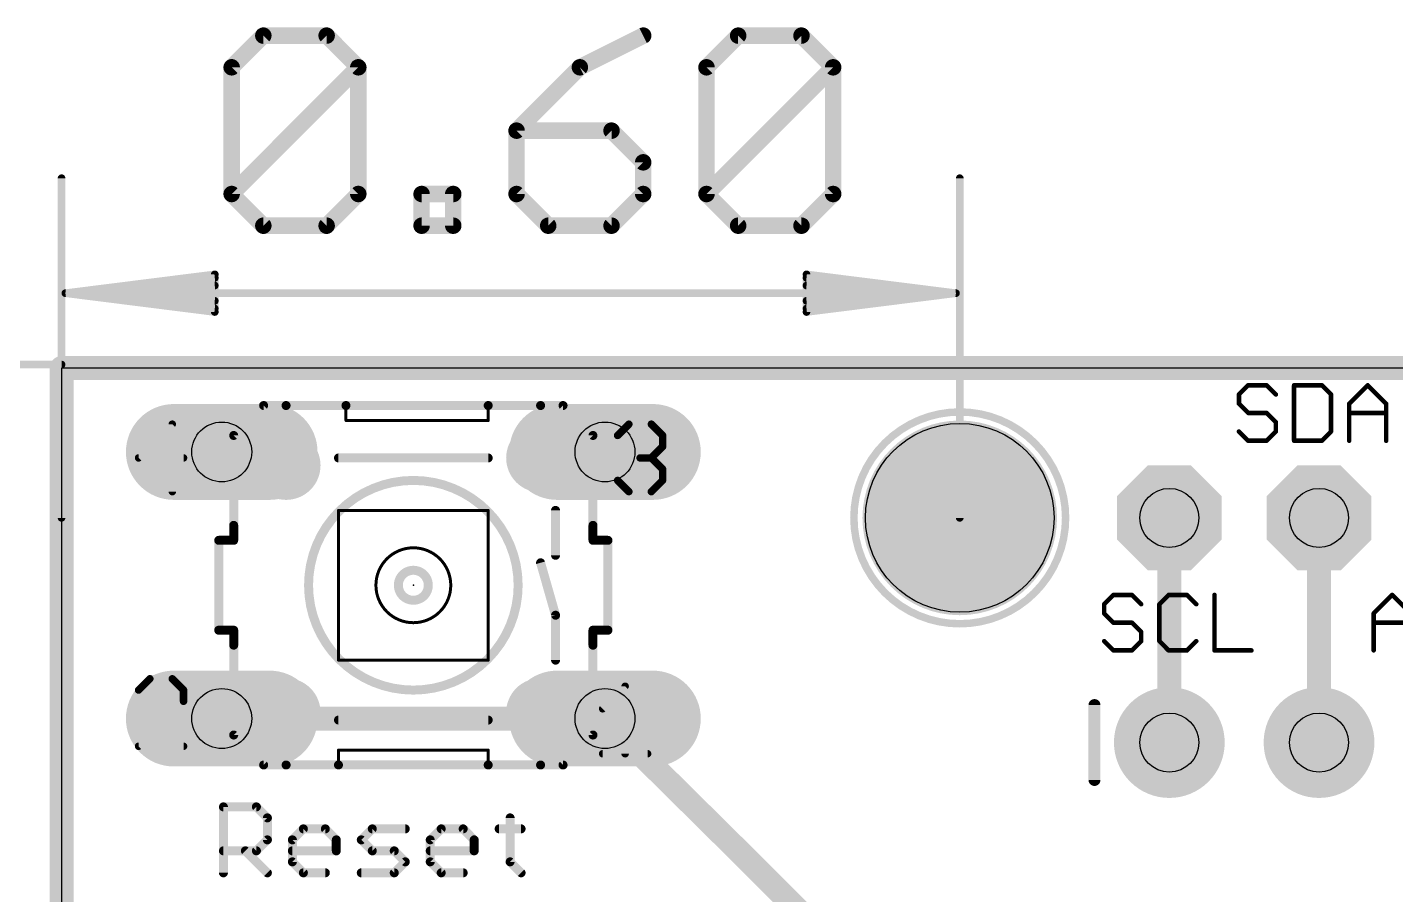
# Model space of a CAD drawing. Extents: x -15 to 76.8, y -9.1 to 59.1.
# Drawn here: x -0.58 to 22.64, y 44.41 to 59.12 of the extents above; entities that cross this region are included whole.
import ezdxf

# ---------------------------------------------------------------- set-up
doc = ezdxf.new("R2010")
doc.units = 0
for name, color, linetype in [('1', 12, 'CONTINUOUS'), ('16', 5, 'CONTINUOUS'), ('17', 110, 'CONTINUOUS'), ('20', 53, 'CONTINUOUS'), ('21', 40, 'CONTINUOUS'), ('23', 53, 'CONTINUOUS'), ('29', 253, 'CONTINUOUS'), ('44', 253, 'CONTINUOUS'), ('47', 253, 'CONTINUOUS'), ('51', 253, 'CONTINUOUS')]:
    doc.layers.add(name, color=color, linetype=linetype)

# ---------------------------------------------------------------- blocks, each defined once
blk = doc.blocks.new('RECT')
blk.add_solid([(-0.5, -0.5), (0.5, -0.5), (-0.5, 0.5), (0.5, 0.5)])
blk = doc.blocks.new('ROUNDP')
at = {"const_width": 0.5}
blk.add_lwpolyline([(0, -0.25, 1), (0, 0.25, 1), (0, -0.25)], format="xyb", dxfattribs=at)
blk = doc.blocks.new('LONGP100')
at = {"const_width": 1}
blk.add_lwpolyline([(-0.5, 0), (0.5, 0)], dxfattribs=at)
at = {"const_width": 0.5}
for points in [[(-0.5, 0.25, 1), (-0.5, -0.25)], [(0.5, -0.25, 1), (0.5, 0.25)]]:
    blk.add_lwpolyline(points, format="xyb", dxfattribs=at)
blk = doc.blocks.new('OCTAGONP')
at = {"const_width": 0.5}
blk.add_lwpolyline([(-0.25, -0.1036), (-0.25, 0.1036), (-0.1036, 0.25), (0.1036, 0.25), (0.25, 0.1036), (0.25, -0.1036), (0.1036, -0.25), (-0.1036, -0.25), (-0.25, -0.1036), (-0.25, 0.1036)], dxfattribs=at)

msp = doc.modelspace()

# ---------------------------------------------------------------- linework, layer by layer
at = {"layer": '1', "const_width": 0.4064}
for points in [[(0, 53.34), (68.58, 53.34)], [(0, 0), (0, 53.34)]]:
    msp.add_lwpolyline(points, dxfattribs=at)
at = {"layer": '1', "const_width": 0.2032}
for points in [[(0, 53.4416, 1), (0, 53.2384)], [(0.1016, 53.34, 1), (-0.1016, 53.34)]]:
    msp.add_lwpolyline(points, format="xyb", dxfattribs=at)
at = {"layer": '16', "const_width": 0.4064}
for points in [[(0, 53.34), (68.58, 53.34)], [(0, 0), (0, 53.34)], [(18.796, 50.8), (18.796, 46.99)], [(21.336, 46.99), (21.336, 50.8)], [(2.7178, 47.3964), (9.2202, 47.3964)], [(9.2456, 47.371), (9.2202, 47.3964)], [(11.557, 45.085), (9.2456, 47.371)], [(19.939, 36.703), (11.557, 45.085)]]:
    msp.add_lwpolyline(points, dxfattribs=at)
at = {"layer": '16', "const_width": 0.2032}
for points in [[(0, 53.4416, 1), (0, 53.2384)], [(0.1016, 53.34, 1), (-0.1016, 53.34)], [(18.8976, 50.8, 1), (18.6944, 50.8)], [(21.4376, 50.8, 1), (21.2344, 50.8)], [(2.7178, 47.498, 1), (2.7178, 47.2948)], [(9.292, 47.4682, 1), (9.1484, 47.3246)], [(9.2202, 47.2948, 1), (9.2202, 47.498)], [(9.317, 47.4432, 1), (9.1742, 47.2988)], [(9.1738, 47.2992, 1), (9.3174, 47.4428)], [(18.6944, 46.99, 1), (18.8976, 46.99)], [(21.2344, 46.99, 1), (21.4376, 46.99)], [(11.6288, 45.1568, 1), (11.4852, 45.0132)], [(11.4856, 45.0128, 1), (11.6284, 45.1572)]]:
    msp.add_lwpolyline(points, format="xyb", dxfattribs=at)
at = {"layer": '20'}
for p, q in [((64.516, 53.34), (0, 53.34)), ((0, 53.34), (0, 0))]:
    msp.add_line(p, q, dxfattribs=at)
msp.add_circle((15.24, 50.8), 1.6, dxfattribs=at)
at = {"layer": '21'}
for points, const_width in [([(20.1339, 53.0487), (19.9771, 52.8919)], 0.0762), ([(20.4474, 53.0487), (20.1339, 53.0487)], 0.0762), ([(20.6042, 52.8919), (20.4474, 53.0487)], 0.0762), ([(20.9126, 53.0487), (20.9126, 52.1081)], 0.0762), ([(21.3829, 53.0487), (20.9126, 53.0487)], 0.0762), ([(21.5397, 52.8919), (21.3829, 53.0487)], 0.0762), ([(21.8481, 52.7352), (22.1617, 53.0487)], 0.0762), ([(22.1617, 53.0487), (22.4752, 52.7352)], 0.0762), ([(4.826, 52.705), (3.81, 52.705)], 0.1524), ([(7.239, 52.705), (4.826, 52.705)], 0.1524), ([(4.826, 52.451), (4.826, 52.705)], 0.0508), ([(8.128, 52.705), (7.239, 52.705)], 0.1524), ([(7.239, 52.451), (7.239, 52.705)], 0.0508), ([(19.9771, 52.8919), (19.9771, 52.7352)], 0.0762), ([(19.9771, 52.7352), (20.1339, 52.5784)], 0.0762), ([(21.5397, 52.2649), (21.5397, 52.8919)], 0.0762), ([(21.8481, 52.1081), (21.8481, 52.7352)], 0.0762), ([(22.4752, 52.7352), (22.4752, 52.1081)], 0.0762), ([(4.826, 52.451), (7.239, 52.451)], 0.0508), ([(20.1339, 52.5784), (20.4474, 52.5784)], 0.0762), ([(20.4474, 52.5784), (20.6042, 52.4216)], 0.0762), ([(21.8481, 52.5784), (22.4752, 52.5784)], 0.0762), ([(20.1339, 52.1081), (19.9771, 52.2649)], 0.0762), ([(20.6042, 52.2649), (20.4474, 52.1081)], 0.0762), ([(20.6042, 52.4216), (20.6042, 52.2649)], 0.0762), ([(21.3829, 52.1081), (21.5397, 52.2649)], 0.0762), ([(20.4474, 52.1081), (20.1339, 52.1081)], 0.0762), ([(20.9126, 52.1081), (21.3829, 52.1081)], 0.0762), ([(2.921, 50.419), (2.921, 50.673)], 0.1524), ([(9.017, 50.419), (9.017, 50.673)], 0.1524), ([(2.667, 50.419), (2.921, 50.419)], 0.1524), ([(2.667, 50.419), (2.667, 48.895)], 0.1524), ([(9.017, 50.419), (9.271, 50.419)], 0.1524), ([(9.271, 48.895), (9.271, 50.419)], 0.1524), ([(17.8479, 49.4927), (17.6911, 49.3359)], 0.0762), ([(18.1614, 49.4927), (17.8479, 49.4927)], 0.0762), ([(18.3182, 49.3359), (18.1614, 49.4927)], 0.0762), ([(18.7834, 49.4927), (18.6266, 49.3359)], 0.0762), ([(19.0969, 49.4927), (18.7834, 49.4927)], 0.0762), ([(19.2537, 49.3359), (19.0969, 49.4927)], 0.0762), ([(19.5621, 49.4927), (19.5621, 48.5521)], 0.0762), ([(22.2631, 49.1792), (22.5766, 49.4927)], 0.0762), ([(22.5766, 49.4927), (22.8902, 49.1792)], 0.0762), ([(17.6911, 49.3359), (17.6911, 49.1792)], 0.0762), ([(18.6266, 49.3359), (18.6266, 48.7089)], 0.0762), ([(17.6911, 49.1792), (17.8479, 49.0224)], 0.0762), ([(17.8479, 49.0224), (18.1614, 49.0224)], 0.0762), ([(18.1614, 49.0224), (18.3182, 48.8656)], 0.0762), ([(22.2631, 48.5521), (22.2631, 49.1792)], 0.0762), ([(22.2631, 49.0224), (22.8902, 49.0224)], 0.0762), ([(2.921, 48.895), (2.667, 48.895)], 0.1524), ([(2.921, 48.895), (2.921, 48.641)], 0.1524), ([(9.271, 48.895), (9.017, 48.895)], 0.1524), ([(9.017, 48.895), (9.017, 48.641)], 0.1524), ([(18.3182, 48.8656), (18.3182, 48.7089)], 0.0762), ([(17.8479, 48.5521), (17.6911, 48.7089)], 0.0762), ([(18.1614, 48.5521), (17.8479, 48.5521)], 0.0762), ([(18.3182, 48.7089), (18.1614, 48.5521)], 0.0762), ([(18.6266, 48.7089), (18.7834, 48.5521)], 0.0762), ([(18.7834, 48.5521), (19.0969, 48.5521)], 0.0762), ([(19.0969, 48.5521), (19.2537, 48.7089)], 0.0762), ([(19.5621, 48.5521), (20.1892, 48.5521)], 0.0762), ([(3.81, 46.609), (4.699, 46.609)], 0.1524), ([(4.699, 46.609), (7.239, 46.609)], 0.1524), ([(4.699, 46.863), (7.239, 46.863)], 0.0508), ([(4.699, 46.863), (4.699, 46.609)], 0.0508), ([(7.239, 46.609), (8.128, 46.609)], 0.1524), ([(7.239, 46.609), (7.239, 46.863)], 0.0508), ([(2.747, 44.7802), (2.747, 45.8988)], 0.1524), ([(2.747, 45.8988), (3.3063, 45.8988)], 0.1524), ([(3.3063, 45.8988), (3.4927, 45.7123)], 0.1524), ([(3.4927, 45.7123), (3.4927, 45.3395)], 0.1524), ([(7.611, 45.7123), (7.611, 44.9666)], 0.1524), ([(3.9164, 45.3395), (4.1028, 45.5259)], 0.1524), ([(4.1028, 45.5259), (4.4757, 45.5259)], 0.1524), ([(4.4757, 45.5259), (4.6621, 45.3395)], 0.1524), ([(5.0858, 45.3395), (5.2722, 45.5259)], 0.1524), ([(5.2722, 45.5259), (5.8315, 45.5259)], 0.1524), ([(6.2552, 45.3395), (6.4416, 45.5259)], 0.1524), ([(6.4416, 45.5259), (6.8145, 45.5259)], 0.1524), ([(6.8145, 45.5259), (7.0009, 45.3395)], 0.1524), ([(7.4246, 45.5259), (7.7974, 45.5259)], 0.1524), ([(3.4927, 45.3395), (3.3063, 45.1531)], 0.1524), ([(3.9164, 44.9666), (3.9164, 45.3395)], 0.1524), ([(4.6621, 45.3395), (4.6621, 45.1531)], 0.1524), ([(5.2722, 45.1531), (5.0858, 45.3395)], 0.1524), ([(6.2552, 44.9666), (6.2552, 45.3395)], 0.1524), ([(7.0009, 45.3395), (7.0009, 45.1531)], 0.1524), ([(3.3063, 45.1531), (2.747, 45.1531)], 0.1524), ([(3.1199, 45.1531), (3.4927, 44.7802)], 0.1524), ([(4.6621, 45.1531), (3.9164, 45.1531)], 0.1524), ([(4.1028, 44.7802), (3.9164, 44.9666)], 0.1524), ([(5.6451, 45.1531), (5.2722, 45.1531)], 0.1524), ([(5.8315, 44.9666), (5.6451, 45.1531)], 0.1524), ([(5.6451, 44.7802), (5.8315, 44.9666)], 0.1524), ([(7.0009, 45.1531), (6.2552, 45.1531)], 0.1524), ([(6.4416, 44.7802), (6.2552, 44.9666)], 0.1524), ([(7.611, 44.9666), (7.7974, 44.7802)], 0.1524), ([(4.4757, 44.7802), (4.1028, 44.7802)], 0.1524), ([(5.0858, 44.7802), (5.6451, 44.7802)], 0.1524), ([(6.8145, 44.7802), (6.4416, 44.7802)], 0.1524)]:
    msp.add_lwpolyline(points, dxfattribs=dict(at, const_width=const_width))
for points, const_width in [([(20.1339, 53.0678, 1), (20.1339, 53.0297)], 0.0381), ([(20.1473, 53.0352, 1), (20.1204, 53.0622)], 0.0381), ([(20.4609, 53.0622, 1), (20.4339, 53.0352)], 0.0381), ([(20.4474, 53.0297, 1), (20.4474, 53.0678)], 0.0381), ([(20.9317, 53.0487, 1), (20.8936, 53.0487)], 0.0381), ([(20.9126, 53.0678, 1), (20.9126, 53.0297)], 0.0381), ([(21.3964, 53.0622, 1), (21.3694, 53.0352)], 0.0381), ([(21.3829, 53.0297, 1), (21.3829, 53.0678)], 0.0381), ([(22.1751, 53.0622, 1), (22.1482, 53.0352)], 0.0381), ([(22.1751, 53.0352, 1), (22.1482, 53.0622)], 0.0381), ([(3.81, 52.7431, 1), (3.81, 52.6669)], 0.0762), ([(4.826, 52.7431, 1), (4.826, 52.6669)], 0.0762), ([(4.826, 52.6669, 1), (4.826, 52.7431)], 0.0762), ([(4.8387, 52.705, 1), (4.8133, 52.705)], 0.0254), ([(7.239, 52.7431, 1), (7.239, 52.6669)], 0.0762), ([(7.239, 52.6669, 1), (7.239, 52.7431)], 0.0762), ([(7.2517, 52.705, 1), (7.2263, 52.705)], 0.0254), ([(8.128, 52.6669, 1), (8.128, 52.7431)], 0.0762), ([(19.9636, 52.9054, 1), (19.9906, 52.8785)], 0.0381), ([(19.9906, 52.7486, 1), (19.9636, 52.7217)], 0.0381), ([(19.9962, 52.8919, 1), (19.9581, 52.8919)], 0.0381), ([(19.9581, 52.7352, 1), (19.9962, 52.7352)], 0.0381), ([(20.5907, 52.8785, 1), (20.6176, 52.9054)], 0.0381), ([(21.5587, 52.8919, 1), (21.5206, 52.8919)], 0.0381), ([(21.5262, 52.8785, 1), (21.5532, 52.9054)], 0.0381), ([(21.8672, 52.7352, 1), (21.8291, 52.7352)], 0.0381), ([(21.8347, 52.7486, 1), (21.8616, 52.7217)], 0.0381), ([(22.4943, 52.7352, 1), (22.4562, 52.7352)], 0.0381), ([(22.4617, 52.7217, 1), (22.4887, 52.7486)], 0.0381), ([(4.826, 52.4637, 1), (4.826, 52.4383)], 0.0254), ([(7.239, 52.4383, 1), (7.239, 52.4637)], 0.0254), ([(20.1339, 52.5975, 1), (20.1339, 52.5594)], 0.0381), ([(20.1204, 52.5649, 1), (20.1473, 52.5919)], 0.0381), ([(20.4609, 52.5919, 1), (20.4339, 52.5649)], 0.0381), ([(20.4474, 52.5594, 1), (20.4474, 52.5975)], 0.0381), ([(21.8481, 52.5975, 1), (21.8481, 52.5594)], 0.0381), ([(22.4752, 52.5594, 1), (22.4752, 52.5975)], 0.0381), ([(4.8133, 52.451, 1), (4.8387, 52.451)], 0.0254), ([(7.2263, 52.451, 1), (7.2517, 52.451)], 0.0254), ([(19.9906, 52.2783, 1), (19.9636, 52.2514)], 0.0381), ([(20.6232, 52.4216, 1), (20.5851, 52.4216)], 0.0381), ([(20.5851, 52.2649, 1), (20.6232, 52.2649)], 0.0381), ([(20.5907, 52.4082, 1), (20.6176, 52.4351)], 0.0381), ([(20.6176, 52.2514, 1), (20.5907, 52.2783)], 0.0381), ([(21.5206, 52.2649, 1), (21.5587, 52.2649)], 0.0381), ([(21.5532, 52.2514, 1), (21.5262, 52.2783)], 0.0381), ([(20.1339, 52.1272, 1), (20.1339, 52.0891)], 0.0381), ([(20.1204, 52.0946, 1), (20.1473, 52.1216)], 0.0381), ([(20.4339, 52.1216, 1), (20.4609, 52.0946)], 0.0381), ([(20.4474, 52.0891, 1), (20.4474, 52.1272)], 0.0381), ([(20.9126, 52.1272, 1), (20.9126, 52.0891)], 0.0381), ([(20.8936, 52.1081, 1), (20.9317, 52.1081)], 0.0381), ([(21.3694, 52.1216, 1), (21.3964, 52.0946)], 0.0381), ([(21.3829, 52.0891, 1), (21.3829, 52.1272)], 0.0381), ([(21.8291, 52.1081, 1), (21.8672, 52.1081)], 0.0381), ([(22.4562, 52.1081, 1), (22.4943, 52.1081)], 0.0381), ([(5.969, 47.879, 1), (5.969, 51.435, 1), (5.969, 47.879)], 0.1524), ([(2.9591, 50.673, 1), (2.8829, 50.673)], 0.0762), ([(9.0551, 50.673, 1), (8.9789, 50.673)], 0.0762), ([(2.667, 50.4571, 1), (2.667, 50.3809)], 0.0762), ([(2.7051, 50.419, 1), (2.6289, 50.419)], 0.0762), ([(2.8829, 50.419, 1), (2.9591, 50.419)], 0.0762), ([(2.921, 50.3809, 1), (2.921, 50.4571)], 0.0762), ([(9.017, 50.4571, 1), (9.017, 50.3809)], 0.0762), ([(8.9789, 50.419, 1), (9.0551, 50.419)], 0.0762), ([(9.3091, 50.419, 1), (9.2329, 50.419)], 0.0762), ([(9.271, 50.3809, 1), (9.271, 50.4571)], 0.0762), ([(5.969, 49.403, 1), (5.969, 49.911, 1), (5.969, 49.403)], 0.1524), ([(17.8479, 49.5118, 1), (17.8479, 49.4737)], 0.0381), ([(17.8613, 49.4792, 1), (17.8344, 49.5062)], 0.0381), ([(18.1749, 49.5062, 1), (18.1479, 49.4792)], 0.0381), ([(18.1614, 49.4737, 1), (18.1614, 49.5118)], 0.0381), ([(18.7834, 49.5118, 1), (18.7834, 49.4737)], 0.0381), ([(18.7969, 49.4792, 1), (18.7699, 49.5062)], 0.0381), ([(19.1104, 49.5062, 1), (19.0834, 49.4792)], 0.0381), ([(19.0969, 49.4737, 1), (19.0969, 49.5118)], 0.0381), ([(19.5812, 49.4927, 1), (19.5431, 49.4927)], 0.0381), ([(22.5901, 49.5062, 1), (22.5632, 49.4792)], 0.0381), ([(22.5901, 49.4792, 1), (22.5632, 49.5062)], 0.0381), ([(17.6776, 49.3494, 1), (17.7046, 49.3225)], 0.0381), ([(17.7102, 49.3359, 1), (17.6721, 49.3359)], 0.0381), ([(18.3047, 49.3225, 1), (18.3316, 49.3494)], 0.0381), ([(18.6131, 49.3494, 1), (18.6401, 49.3225)], 0.0381), ([(18.6457, 49.3359, 1), (18.6076, 49.3359)], 0.0381), ([(19.2402, 49.3225, 1), (19.2672, 49.3494)], 0.0381), ([(17.7046, 49.1926, 1), (17.6776, 49.1657)], 0.0381), ([(17.6721, 49.1792, 1), (17.7102, 49.1792)], 0.0381), ([(17.8479, 49.0415, 1), (17.8479, 49.0034)], 0.0381), ([(17.8344, 49.0089, 1), (17.8613, 49.0359)], 0.0381), ([(18.1749, 49.0359, 1), (18.1479, 49.0089)], 0.0381), ([(18.1614, 49.0034, 1), (18.1614, 49.0415)], 0.0381), ([(22.2822, 49.1792, 1), (22.2441, 49.1792)], 0.0381), ([(22.2496, 49.1926, 1), (22.2766, 49.1657)], 0.0381), ([(22.2631, 49.0415, 1), (22.2631, 49.0034)], 0.0381), ([(2.667, 48.9331, 1), (2.667, 48.8569)], 0.0762), ([(2.6289, 48.895, 1), (2.7051, 48.895)], 0.0762), ([(2.9591, 48.895, 1), (2.8829, 48.895)], 0.0762), ([(2.921, 48.8569, 1), (2.921, 48.9331)], 0.0762), ([(9.017, 48.9331, 1), (9.017, 48.8569)], 0.0762), ([(9.0551, 48.895, 1), (8.9789, 48.895)], 0.0762), ([(9.2329, 48.895, 1), (9.3091, 48.895)], 0.0762), ([(9.271, 48.8569, 1), (9.271, 48.9331)], 0.0762), ([(18.3372, 48.8656, 1), (18.2991, 48.8656)], 0.0381), ([(18.3047, 48.8522, 1), (18.3316, 48.8791)], 0.0381), ([(2.8829, 48.641, 1), (2.9591, 48.641)], 0.0762), ([(8.9789, 48.641, 1), (9.0551, 48.641)], 0.0762), ([(17.7046, 48.7223, 1), (17.6776, 48.6954)], 0.0381), ([(17.8479, 48.5712, 1), (17.8479, 48.5331)], 0.0381), ([(17.8344, 48.5386, 1), (17.8613, 48.5656)], 0.0381), ([(18.1479, 48.5656, 1), (18.1749, 48.5386)], 0.0381), ([(18.1614, 48.5331, 1), (18.1614, 48.5712)], 0.0381), ([(18.2991, 48.7089, 1), (18.3372, 48.7089)], 0.0381), ([(18.3316, 48.6954, 1), (18.3047, 48.7223)], 0.0381), ([(18.6401, 48.7223, 1), (18.6131, 48.6954)], 0.0381), ([(18.6076, 48.7089, 1), (18.6457, 48.7089)], 0.0381), ([(18.7834, 48.5712, 1), (18.7834, 48.5331)], 0.0381), ([(18.7699, 48.5386, 1), (18.7969, 48.5656)], 0.0381), ([(19.0834, 48.5656, 1), (19.1104, 48.5386)], 0.0381), ([(19.0969, 48.5331, 1), (19.0969, 48.5712)], 0.0381), ([(19.2672, 48.6954, 1), (19.2402, 48.7223)], 0.0381), ([(19.5621, 48.5712, 1), (19.5621, 48.5331)], 0.0381), ([(19.5431, 48.5521, 1), (19.5812, 48.5521)], 0.0381), ([(20.1892, 48.5331, 1), (20.1892, 48.5712)], 0.0381), ([(22.2441, 48.5521, 1), (22.2822, 48.5521)], 0.0381), ([(3.81, 46.6471, 1), (3.81, 46.5709)], 0.0762), ([(4.699, 46.6471, 1), (4.699, 46.5709)], 0.0762), ([(4.699, 46.5709, 1), (4.699, 46.6471)], 0.0762), ([(4.699, 46.8757, 1), (4.699, 46.8503)], 0.0254), ([(4.7117, 46.863, 1), (4.6863, 46.863)], 0.0254), ([(7.239, 46.6471, 1), (7.239, 46.5709)], 0.0762), ([(7.239, 46.5709, 1), (7.239, 46.6471)], 0.0762), ([(7.2517, 46.863, 1), (7.2263, 46.863)], 0.0254), ([(7.239, 46.8503, 1), (7.239, 46.8757)], 0.0254), ([(8.128, 46.5709, 1), (8.128, 46.6471)], 0.0762), ([(4.6863, 46.609, 1), (4.7117, 46.609)], 0.0254), ([(7.2263, 46.609, 1), (7.2517, 46.609)], 0.0254), ([(2.7851, 45.8988, 1), (2.7089, 45.8988)], 0.0762), ([(2.747, 45.9369, 1), (2.747, 45.8607)], 0.0762), ([(3.3332, 45.9257, 1), (3.2793, 45.8718)], 0.0762), ([(3.3063, 45.8607, 1), (3.3063, 45.9369)], 0.0762), ([(3.5308, 45.7123, 1), (3.4546, 45.7123)], 0.0762), ([(3.4658, 45.6854, 1), (3.5196, 45.7393)], 0.0762), ([(7.6491, 45.7123, 1), (7.5729, 45.7123)], 0.0762), ([(4.1028, 45.564, 1), (4.1028, 45.4878)], 0.0762), ([(4.1298, 45.499, 1), (4.0759, 45.5528)], 0.0762), ([(4.5026, 45.5528, 1), (4.4487, 45.499)], 0.0762), ([(4.4757, 45.4878, 1), (4.4757, 45.564)], 0.0762), ([(5.2722, 45.564, 1), (5.2722, 45.4878)], 0.0762), ([(5.2992, 45.499, 1), (5.2453, 45.5528)], 0.0762), ([(5.8315, 45.4878, 1), (5.8315, 45.564)], 0.0762), ([(6.4416, 45.564, 1), (6.4416, 45.4878)], 0.0762), ([(6.4686, 45.499, 1), (6.4147, 45.5528)], 0.0762), ([(6.8414, 45.5528, 1), (6.7875, 45.499)], 0.0762), ([(6.8145, 45.4878, 1), (6.8145, 45.564)], 0.0762), ([(7.4246, 45.564, 1), (7.4246, 45.4878)], 0.0762), ([(7.7974, 45.4878, 1), (7.7974, 45.564)], 0.0762), ([(3.4546, 45.3395, 1), (3.5308, 45.3395)], 0.0762), ([(3.5196, 45.3125, 1), (3.4658, 45.3664)], 0.0762), ([(3.9545, 45.3395, 1), (3.8783, 45.3395)], 0.0762), ([(3.8895, 45.3664, 1), (3.9433, 45.3125)], 0.0762), ([(4.7002, 45.3395, 1), (4.624, 45.3395)], 0.0762), ([(4.6352, 45.3125, 1), (4.689, 45.3664)], 0.0762), ([(5.1127, 45.3664, 1), (5.0589, 45.3125)], 0.0762), ([(5.0589, 45.3664, 1), (5.1127, 45.3125)], 0.0762), ([(6.2933, 45.3395, 1), (6.2171, 45.3395)], 0.0762), ([(6.2283, 45.3664, 1), (6.2821, 45.3125)], 0.0762), ([(7.039, 45.3395, 1), (6.9628, 45.3395)], 0.0762), ([(6.974, 45.3125, 1), (7.0278, 45.3664)], 0.0762), ([(2.747, 45.1912, 1), (2.747, 45.115)], 0.0762), ([(3.1468, 45.18, 1), (3.0929, 45.1261)], 0.0762), ([(3.2793, 45.18, 1), (3.3332, 45.1261)], 0.0762), ([(3.3063, 45.115, 1), (3.3063, 45.1912)], 0.0762), ([(3.9164, 45.1912, 1), (3.9164, 45.115)], 0.0762), ([(3.9433, 44.9936, 1), (3.8895, 44.9397)], 0.0762), ([(4.624, 45.1531, 1), (4.7002, 45.1531)], 0.0762), ([(4.6621, 45.115, 1), (4.6621, 45.1912)], 0.0762), ([(5.2722, 45.1912, 1), (5.2722, 45.115)], 0.0762), ([(5.2453, 45.1261, 1), (5.2992, 45.18)], 0.0762), ([(5.672, 45.18, 1), (5.6181, 45.1261)], 0.0762), ([(5.6451, 45.115, 1), (5.6451, 45.1912)], 0.0762), ([(5.8584, 44.9397, 1), (5.8046, 44.9936)], 0.0762), ([(6.2552, 45.1912, 1), (6.2552, 45.115)], 0.0762), ([(6.2821, 44.9936, 1), (6.2283, 44.9397)], 0.0762), ([(6.9628, 45.1531, 1), (7.039, 45.1531)], 0.0762), ([(7.0009, 45.115, 1), (7.0009, 45.1912)], 0.0762), ([(7.638, 44.9936, 1), (7.5841, 44.9397)], 0.0762), ([(2.7089, 44.7802, 1), (2.7851, 44.7802)], 0.0762), ([(3.4658, 44.7533, 1), (3.5196, 44.8071)], 0.0762), ([(3.8783, 44.9666, 1), (3.9545, 44.9666)], 0.0762), ([(4.1028, 44.8183, 1), (4.1028, 44.7421)], 0.0762), ([(4.0759, 44.7533, 1), (4.1298, 44.8071)], 0.0762), ([(4.4757, 44.7421, 1), (4.4757, 44.8183)], 0.0762), ([(5.0858, 44.8183, 1), (5.0858, 44.7421)], 0.0762), ([(5.6181, 44.8071, 1), (5.672, 44.7533)], 0.0762), ([(5.6451, 44.7421, 1), (5.6451, 44.8183)], 0.0762), ([(5.8046, 44.9397, 1), (5.8584, 44.9936)], 0.0762), ([(6.2171, 44.9666, 1), (6.2933, 44.9666)], 0.0762), ([(6.4416, 44.8183, 1), (6.4416, 44.7421)], 0.0762), ([(6.4147, 44.7533, 1), (6.4686, 44.8071)], 0.0762), ([(6.8145, 44.7421, 1), (6.8145, 44.8183)], 0.0762), ([(7.5729, 44.9666, 1), (7.6491, 44.9666)], 0.0762), ([(7.7705, 44.7533, 1), (7.8244, 44.8071)], 0.0762)]:
    msp.add_lwpolyline(points, format="xyb", dxfattribs=dict(at, const_width=const_width))
at = {"layer": '23'}
msp.add_point((5.969, 49.657), dxfattribs=at)
at = {"layer": '29', "const_width": 1.6508}
msp.add_lwpolyline([(15.24, 49.9746, 1), (15.24, 51.6254, 1), (15.24, 49.9746)], format="xyb", dxfattribs=at)
at = {"layer": '44'}
for centre, radius in [((2.7178, 51.9176), 0.508), ((9.2202, 51.9176), 0.508), ((18.796, 50.8), 0.5), ((21.336, 50.8), 0.5), ((2.7178, 47.3964), 0.508), ((9.2202, 47.3964), 0.508), ((18.796, 46.99), 0.5), ((21.336, 46.99), 0.5)]:
    msp.add_circle(centre, radius, dxfattribs=at)
at = {"layer": '47'}
for points, const_width in [([(2.8862, 58.4408), (3.4234, 58.9781)], 0.2794), ([(3.4234, 58.9781), (4.4979, 58.9781)], 0.2794), ([(4.4979, 58.9781), (5.0351, 58.4408)], 0.2794), ([(9.8692, 58.9781), (8.7948, 58.4408)], 0.2794), ([(10.9431, 58.4408), (11.4803, 58.9781)], 0.2794), ([(11.4803, 58.9781), (12.5547, 58.9781)], 0.2794), ([(12.5547, 58.9781), (13.092, 58.4408)], 0.2794), ([(2.8862, 56.2919), (2.8862, 58.4408)], 0.2794), ([(2.8862, 56.2919), (5.0351, 58.4408)], 0.2794), ([(5.0351, 58.4408), (5.0351, 56.2919)], 0.2794), ([(8.7948, 58.4408), (7.7203, 57.3664)], 0.2794), ([(10.9431, 56.2919), (10.9431, 58.4408)], 0.2794), ([(10.9431, 56.2919), (13.092, 58.4408)], 0.2794), ([(13.092, 58.4408), (13.092, 56.2919)], 0.2794), ([(7.7203, 57.3664), (7.7203, 56.2919)], 0.2794), ([(9.332, 57.3664), (7.7203, 57.3664)], 0.2794), ([(9.8692, 56.8292), (9.332, 57.3664)], 0.2794), ([(9.8692, 56.2919), (9.8692, 56.8292)], 0.2794), ([(0, 50.8), (0, 56.56)], 0.13), ([(3.4234, 55.7547), (2.8862, 56.2919)], 0.2794), ([(5.0351, 56.2919), (4.4979, 55.7547)], 0.2794), ([(6.1089, 55.7547), (6.1089, 56.2919)], 0.2794), ([(6.1089, 56.2919), (6.6462, 56.2919)], 0.2794), ([(6.6462, 56.2919), (6.6462, 55.7547)], 0.2794), ([(7.7203, 56.2919), (8.2575, 55.7547)], 0.2794), ([(9.332, 55.7547), (9.8692, 56.2919)], 0.2794), ([(11.4803, 55.7547), (10.9431, 56.2919)], 0.2794), ([(13.092, 56.2919), (12.5547, 55.7547)], 0.2794), ([(15.24, 50.8), (15.24, 56.56)], 0.13), ([(4.4979, 55.7547), (3.4234, 55.7547)], 0.2794), ([(6.6462, 55.7547), (6.1089, 55.7547)], 0.2794), ([(8.2575, 55.7547), (9.332, 55.7547)], 0.2794), ([(12.5547, 55.7547), (11.4803, 55.7547)], 0.2794), ([(0.065, 54.61), (2.6, 54.9292)], 0.13), ([(0.065, 54.61), (2.6, 54.87)], 0.13), ([(0.065, 54.61), (2.6, 54.74)], 0.13), ([(2.6, 54.9292), (2.6, 54.2908)], 0.13), ([(15.175, 54.61), (12.64, 54.9292)], 0.13), ([(12.64, 54.9292), (12.64, 54.2908)], 0.13), ([(15.175, 54.61), (12.64, 54.87)], 0.13), ([(15.175, 54.61), (12.64, 54.74)], 0.13), ([(15.175, 54.61), (0.065, 54.61)], 0.13), ([(2.6, 54.2908), (0.065, 54.61)], 0.13), ([(2.6, 54.48), (0.065, 54.61)], 0.13), ([(2.6, 54.35), (0.065, 54.61)], 0.13), ([(12.64, 54.2908), (15.175, 54.61)], 0.13), ([(12.64, 54.48), (15.175, 54.61)], 0.13), ([(12.64, 54.35), (15.175, 54.61)], 0.13), ([(0, 53.4), (-12.491, 53.4)], 0.13)]:
    msp.add_lwpolyline(points, dxfattribs=dict(at, const_width=const_width))
for points, const_width in [([(3.4234, 59.0479, 1), (3.4234, 58.9082)], 0.1397), ([(3.4728, 58.9287, 1), (3.374, 59.0274)], 0.1397), ([(4.5472, 59.0274, 1), (4.4485, 58.9287)], 0.1397), ([(4.4979, 58.9082, 1), (4.4979, 59.0479)], 0.1397), ([(9.9004, 58.9156, 1), (9.838, 59.0405)], 0.1397), ([(11.4803, 59.0479, 1), (11.4803, 58.9082)], 0.1397), ([(11.5297, 58.9287, 1), (11.4309, 59.0274)], 0.1397), ([(12.6041, 59.0274, 1), (12.5053, 58.9287)], 0.1397), ([(12.5547, 58.9082, 1), (12.5547, 59.0479)], 0.1397), ([(2.956, 58.4408, 1), (2.8163, 58.4408)], 0.1397), ([(2.8368, 58.4902, 1), (2.9356, 58.3914)], 0.1397), ([(5.1049, 58.4408, 1), (4.9652, 58.4408)], 0.1397), ([(4.9857, 58.3914, 1), (5.0845, 58.4902)], 0.1397), ([(5.0845, 58.3914, 1), (4.9857, 58.4902)], 0.1397), ([(8.7635, 58.5033, 1), (8.826, 58.3784)], 0.1397), ([(8.8441, 58.3914, 1), (8.7454, 58.4902)], 0.1397), ([(11.0129, 58.4408, 1), (10.8732, 58.4408)], 0.1397), ([(10.8937, 58.4902, 1), (10.9924, 58.3914)], 0.1397), ([(13.1618, 58.4408, 1), (13.0221, 58.4408)], 0.1397), ([(13.0426, 58.3914, 1), (13.1414, 58.4902)], 0.1397), ([(13.1414, 58.3914, 1), (13.0426, 58.4902)], 0.1397), ([(7.7203, 57.4362, 1), (7.7203, 57.2965)], 0.1397), ([(7.6709, 57.4158, 1), (7.7697, 57.317)], 0.1397), ([(7.7902, 57.3664, 1), (7.6505, 57.3664)], 0.1397), ([(9.3814, 57.4158, 1), (9.2826, 57.317)], 0.1397), ([(9.332, 57.2965, 1), (9.332, 57.4362)], 0.1397), ([(9.9391, 56.8292, 1), (9.7994, 56.8292)], 0.1397), ([(9.8198, 56.7798, 1), (9.9186, 56.8785)], 0.1397), ([(0.0325, 56.56, 1), (-0.0325, 56.56)], 0.065), ([(2.9356, 56.3413, 1), (2.8368, 56.2425)], 0.1397), ([(5.0845, 56.2425, 1), (4.9857, 56.3413)], 0.1397), ([(6.1089, 56.3618, 1), (6.1089, 56.2221)], 0.1397), ([(6.1788, 56.2919, 1), (6.0391, 56.2919)], 0.1397), ([(6.716, 56.2919, 1), (6.5763, 56.2919)], 0.1397), ([(6.6462, 56.2221, 1), (6.6462, 56.3618)], 0.1397), ([(7.7697, 56.3413, 1), (7.6709, 56.2425)], 0.1397), ([(9.9186, 56.2425, 1), (9.8198, 56.3413)], 0.1397), ([(10.9924, 56.3413, 1), (10.8937, 56.2425)], 0.1397), ([(13.1414, 56.2425, 1), (13.0426, 56.3413)], 0.1397), ([(15.2725, 56.56, 1), (15.2075, 56.56)], 0.065), ([(2.8163, 56.2919, 1), (2.956, 56.2919)], 0.1397), ([(2.8368, 56.3413, 1), (2.9356, 56.2425)], 0.1397), ([(4.9652, 56.2919, 1), (5.1049, 56.2919)], 0.1397), ([(7.6505, 56.2919, 1), (7.7902, 56.2919)], 0.1397), ([(9.7994, 56.2919, 1), (9.9391, 56.2919)], 0.1397), ([(10.8937, 56.3413, 1), (10.9924, 56.2425)], 0.1397), ([(10.8732, 56.2919, 1), (11.0129, 56.2919)], 0.1397), ([(13.0221, 56.2919, 1), (13.1618, 56.2919)], 0.1397), ([(3.4234, 55.8246, 1), (3.4234, 55.6848)], 0.1397), ([(3.374, 55.7053, 1), (3.4728, 55.8041)], 0.1397), ([(4.4485, 55.8041, 1), (4.5472, 55.7053)], 0.1397), ([(4.4979, 55.6848, 1), (4.4979, 55.8246)], 0.1397), ([(6.1089, 55.8246, 1), (6.1089, 55.6848)], 0.1397), ([(6.0391, 55.7547, 1), (6.1788, 55.7547)], 0.1397), ([(6.5763, 55.7547, 1), (6.716, 55.7547)], 0.1397), ([(6.6462, 55.6848, 1), (6.6462, 55.8246)], 0.1397), ([(8.2575, 55.8246, 1), (8.2575, 55.6848)], 0.1397), ([(8.2081, 55.7053, 1), (8.3069, 55.8041)], 0.1397), ([(9.2826, 55.8041, 1), (9.3814, 55.7053)], 0.1397), ([(9.332, 55.6848, 1), (9.332, 55.8246)], 0.1397), ([(11.4803, 55.8246, 1), (11.4803, 55.6848)], 0.1397), ([(11.4309, 55.7053, 1), (11.5297, 55.8041)], 0.1397), ([(12.5053, 55.8041, 1), (12.6041, 55.7053)], 0.1397), ([(12.5547, 55.6848, 1), (12.5547, 55.8246)], 0.1397), ([(2.6325, 54.9292, 1), (2.5675, 54.9292)], 0.065), ([(2.6041, 54.897, 1), (2.5959, 54.9615)], 0.065), ([(2.6033, 54.8377, 1), (2.5967, 54.9023)], 0.065), ([(2.6017, 54.7075, 1), (2.5983, 54.7725)], 0.065), ([(12.6441, 54.9615, 1), (12.6359, 54.897)], 0.065), ([(12.6725, 54.9292, 1), (12.6075, 54.9292)], 0.065), ([(12.6433, 54.9023, 1), (12.6367, 54.8377)], 0.065), ([(12.6417, 54.7725, 1), (12.6383, 54.7075)], 0.065), ([(0.065, 54.6425, 1), (0.065, 54.5775)], 0.065), ([(0.0691, 54.6422, 1), (0.0609, 54.5778)], 0.065), ([(0.0633, 54.6425, 1), (0.0667, 54.5775)], 0.065), ([(0.0667, 54.6425, 1), (0.0633, 54.5775)], 0.065), ([(0.0683, 54.6423, 1), (0.0617, 54.5777)], 0.065), ([(0.0617, 54.6423, 1), (0.0683, 54.5777)], 0.065), ([(0.0609, 54.6422, 1), (0.0691, 54.5778)], 0.065), ([(15.1791, 54.5778, 1), (15.1709, 54.6422)], 0.065), ([(15.1709, 54.5778, 1), (15.1791, 54.6422)], 0.065), ([(15.1783, 54.5777, 1), (15.1717, 54.6423)], 0.065), ([(15.1717, 54.5777, 1), (15.1783, 54.6423)], 0.065), ([(15.1733, 54.5775, 1), (15.1767, 54.6425)], 0.065), ([(15.1767, 54.5775, 1), (15.1733, 54.6425)], 0.065), ([(15.175, 54.5775, 1), (15.175, 54.6425)], 0.065), ([(2.5959, 54.2585, 1), (2.6041, 54.323)], 0.065), ([(2.5967, 54.3177, 1), (2.6033, 54.3823)], 0.065), ([(2.5983, 54.4475, 1), (2.6017, 54.5125)], 0.065), ([(12.6383, 54.5125, 1), (12.6417, 54.4475)], 0.065), ([(12.6367, 54.3823, 1), (12.6433, 54.3177)], 0.065), ([(12.6359, 54.323, 1), (12.6441, 54.2585)], 0.065), ([(2.5675, 54.2908, 1), (2.6325, 54.2908)], 0.065), ([(12.6075, 54.2908, 1), (12.6725, 54.2908)], 0.065), ([(0, 53.3675, 1), (0, 53.4325)], 0.065), ([(-0.0325, 50.8, 1), (0.0325, 50.8)], 0.065), ([(15.2075, 50.8, 1), (15.2725, 50.8)], 0.065)]:
    msp.add_lwpolyline(points, format="xyb", dxfattribs=dict(at, const_width=const_width))
at = {"layer": '51'}
for p, q in [((64.516, 53.34), (0, 53.34)), ((0, 53.34), (0, 0))]:
    msp.add_line(p, q, dxfattribs=at)
for points, const_width in [([(3.429, 52.705), (2.921, 52.197)], 0.1524), ([(3.429, 52.705), (3.81, 52.705)], 0.1524), ([(8.509, 52.705), (8.128, 52.705)], 0.1524), ([(8.509, 52.705), (9.017, 52.197)], 0.1524), ([(1.8791, 52.3885), (1.3071, 51.8165)], 0.127), ([(1.8791, 51.2445), (1.8791, 52.3885)], 0.127), ([(2.921, 52.197), (2.921, 50.673)], 0.1524), ([(9.017, 52.197), (9.017, 50.673)], 0.1524), ([(9.4351, 52.1978), (9.6258, 52.3885)], 0.127), ([(9.6258, 52.3885), (10.0071, 52.3885)], 0.127), ([(10.0071, 52.3885), (10.1978, 52.1978)], 0.127), ([(10.1978, 52.1978), (10.1978, 52.0072)], 0.127), ([(10.1978, 52.0072), (10.0071, 51.8165)], 0.127), ([(1.3071, 51.8165), (2.0698, 51.8165)], 0.127), ([(7.239, 51.816), (4.699, 51.816)], 0.1524), ([(10.0071, 51.8165), (9.8164, 51.8165)], 0.127), ([(10.0071, 51.8165), (10.1978, 51.6258)], 0.127), ([(10.1978, 51.6258), (10.1978, 51.4352)], 0.127), ([(9.6258, 51.2445), (9.4351, 51.4352)], 0.127), ([(10.0071, 51.2445), (9.6258, 51.2445)], 0.127), ([(10.1978, 51.4352), (10.0071, 51.2445)], 0.127), ([(4.699, 50.927), (7.239, 50.927)], 0.0508), ([(4.699, 50.927), (4.699, 48.387)], 0.0508), ([(7.239, 48.387), (7.239, 50.927)], 0.0508), ([(8.382, 50.165), (8.382, 50.927)], 0.1524), ([(8.382, 49.149), (8.128, 50.038)], 0.1524), ([(8.382, 48.387), (8.382, 49.149)], 0.1524), ([(2.921, 48.641), (2.921, 47.117)], 0.1524), ([(9.017, 47.117), (9.017, 48.641)], 0.1524), ([(7.239, 48.387), (4.699, 48.387)], 0.0508), ([(1.4978, 48.0705), (1.3071, 47.8798)], 0.127), ([(1.8791, 48.0705), (1.4978, 48.0705)], 0.127), ([(2.0698, 47.8798), (1.8791, 48.0705)], 0.127), ([(2.0698, 47.6892), (2.0698, 47.8798)], 0.127), ([(9.1811, 47.5622), (9.5624, 47.9435)], 0.127), ([(9.5624, 47.9435), (9.5624, 46.7995)], 0.127), ([(1.3071, 46.9265), (2.0698, 47.6892)], 0.127), ([(17.526, 47.625), (17.526, 46.355)], 0.2032), ([(4.699, 47.371), (7.239, 47.371)], 0.1524), ([(2.921, 47.117), (3.429, 46.609)], 0.1524), ([(8.509, 46.609), (9.017, 47.117)], 0.1524), ([(2.0698, 46.9265), (1.3071, 46.9265)], 0.127), ([(3.429, 46.609), (3.81, 46.609)], 0.1524), ([(8.509, 46.609), (8.128, 46.609)], 0.1524), ([(9.1811, 46.7995), (9.9438, 46.7995)], 0.127)]:
    msp.add_lwpolyline(points, dxfattribs=dict(at, const_width=const_width))
for points, const_width in [([(3.429, 52.7431, 1), (3.429, 52.6669)], 0.0762), ([(3.4559, 52.6781, 1), (3.4021, 52.7319)], 0.0762), ([(3.81, 52.6669, 1), (3.81, 52.7431)], 0.0762), ([(8.128, 52.7431, 1), (8.128, 52.6669)], 0.0762), ([(8.5359, 52.7319, 1), (8.4821, 52.6781)], 0.0762), ([(8.509, 52.6669, 1), (8.509, 52.7431)], 0.0762), ([(15.24, 49.004, 1), (15.24, 52.596, 1), (15.24, 49.004)], 0.127), ([(1.9108, 52.3885, 1), (1.8473, 52.3885)], 0.0635), ([(1.9015, 52.366, 1), (1.8566, 52.4109)], 0.0635), ([(2.9591, 52.197, 1), (2.8829, 52.197)], 0.0762), ([(2.8941, 52.2239, 1), (2.9479, 52.1701)], 0.0762), ([(3.81, 51.181, 1), (3.81, 52.197, 1), (3.81, 51.181)], 0.1524), ([(8.128, 51.308, 1), (8.128, 52.324, 1), (8.128, 51.308)], 0.1524), ([(9.0551, 52.197, 1), (8.9789, 52.197)], 0.0762), ([(8.9901, 52.1701, 1), (9.0439, 52.2239)], 0.0762), ([(9.4127, 52.2203, 1), (9.4576, 52.1754)], 0.0635), ([(9.6258, 52.4202, 1), (9.6258, 52.3567)], 0.0635), ([(9.6482, 52.366, 1), (9.6033, 52.4109)], 0.0635), ([(10.0295, 52.4109, 1), (9.9846, 52.366)], 0.0635), ([(10.0071, 52.3567, 1), (10.0071, 52.4202)], 0.0635), ([(10.2295, 52.1978, 1), (10.166, 52.1978)], 0.0635), ([(10.1753, 52.1754, 1), (10.2202, 52.2203)], 0.0635), ([(10.166, 52.0072, 1), (10.2295, 52.0072)], 0.0635), ([(10.2202, 51.9847, 1), (10.1753, 52.0296)], 0.0635), ([(1.3071, 51.8482, 1), (1.3071, 51.7847)], 0.0635), ([(1.2847, 51.8389, 1), (1.3296, 51.794)], 0.0635), ([(2.0698, 51.7847, 1), (2.0698, 51.8482)], 0.0635), ([(4.699, 51.8541, 1), (4.699, 51.7779)], 0.0762), ([(7.239, 51.7779, 1), (7.239, 51.8541)], 0.0762), ([(9.8164, 51.8482, 1), (9.8164, 51.7847)], 0.0635), ([(10.0295, 51.8389, 1), (9.9846, 51.794)], 0.0635), ([(9.9846, 51.8389, 1), (10.0295, 51.794)], 0.0635), ([(10.0071, 51.7847, 1), (10.0071, 51.8482)], 0.0635), ([(10.2295, 51.6258, 1), (10.166, 51.6258)], 0.0635), ([(10.1753, 51.6034, 1), (10.2202, 51.6483)], 0.0635), ([(9.4576, 51.4576, 1), (9.4127, 51.4127)], 0.0635), ([(9.6258, 51.2763, 1), (9.6258, 51.2127)], 0.0635), ([(10.0071, 51.2127, 1), (10.0071, 51.2763)], 0.0635), ([(10.166, 51.4352, 1), (10.2295, 51.4352)], 0.0635), ([(10.2202, 51.4127, 1), (10.1753, 51.4576)], 0.0635), ([(1.8473, 51.2445, 1), (1.9108, 51.2445)], 0.0635), ([(9.6033, 51.222, 1), (9.6482, 51.267)], 0.0635), ([(9.9846, 51.267, 1), (10.0295, 51.222)], 0.0635), ([(4.699, 50.9397, 1), (4.699, 50.9143)], 0.0254), ([(4.7117, 50.927, 1), (4.6863, 50.927)], 0.0254), ([(7.2517, 50.927, 1), (7.2263, 50.927)], 0.0254), ([(7.239, 50.9143, 1), (7.239, 50.9397)], 0.0254), ([(8.4201, 50.927, 1), (8.3439, 50.927)], 0.0762), ([(2.8829, 50.673, 1), (2.9591, 50.673)], 0.0762), ([(8.9789, 50.673, 1), (9.0551, 50.673)], 0.0762), ([(5.969, 49.022, 1), (5.969, 50.292, 1), (5.969, 49.022)], 0.0508), ([(8.3439, 50.165, 1), (8.4201, 50.165)], 0.0762), ([(8.1646, 50.0485, 1), (8.0914, 50.0275)], 0.0762), ([(8.4201, 49.149, 1), (8.3439, 49.149)], 0.0762), ([(8.3454, 49.1385, 1), (8.4186, 49.1595)], 0.0762), ([(2.9591, 48.641, 1), (2.8829, 48.641)], 0.0762), ([(9.0551, 48.641, 1), (8.9789, 48.641)], 0.0762), ([(4.699, 48.3997, 1), (4.699, 48.3743)], 0.0254), ([(4.6863, 48.387, 1), (4.7117, 48.387)], 0.0254), ([(7.2263, 48.387, 1), (7.2517, 48.387)], 0.0254), ([(7.239, 48.3743, 1), (7.239, 48.3997)], 0.0254), ([(8.3439, 48.387, 1), (8.4201, 48.387)], 0.0762), ([(1.4978, 48.1022, 1), (1.4978, 48.0387)], 0.0635), ([(1.5202, 48.048, 1), (1.4753, 48.0929)], 0.0635), ([(1.9015, 48.0929, 1), (1.8566, 48.048)], 0.0635), ([(1.8791, 48.0387, 1), (1.8791, 48.1022)], 0.0635), ([(3.81, 46.99, 1), (3.81, 48.006, 1), (3.81, 46.99)], 0.1524), ([(8.128, 46.99, 1), (8.128, 48.006, 1), (8.128, 46.99)], 0.1524), ([(1.2847, 47.9023, 1), (1.3296, 47.8574)], 0.0635), ([(2.1015, 47.8798, 1), (2.038, 47.8798)], 0.0635), ([(2.0473, 47.8574, 1), (2.0922, 47.9023)], 0.0635), ([(9.5942, 47.9435, 1), (9.5307, 47.9435)], 0.0635), ([(9.5849, 47.921, 1), (9.54, 47.9659)], 0.0635), ([(2.038, 47.6892, 1), (2.1015, 47.6892)], 0.0635), ([(2.0922, 47.6667, 1), (2.0473, 47.7116)], 0.0635), ([(9.1587, 47.5846, 1), (9.2036, 47.5397)], 0.0635), ([(17.5768, 47.625, 1), (17.4752, 47.625)], 0.1016), ([(4.699, 47.4091, 1), (4.699, 47.3329)], 0.0762), ([(7.239, 47.3329, 1), (7.239, 47.4091)], 0.0762), ([(2.8829, 47.117, 1), (2.9591, 47.117)], 0.0762), ([(2.9479, 47.1439, 1), (2.8941, 47.0901)], 0.0762), ([(8.9789, 47.117, 1), (9.0551, 47.117)], 0.0762), ([(9.0439, 47.0901, 1), (8.9901, 47.1439)], 0.0762), ([(1.3071, 46.9583, 1), (1.3071, 46.8948)], 0.0635), ([(1.2847, 46.949, 1), (1.3296, 46.904)], 0.0635), ([(2.0698, 46.8948, 1), (2.0698, 46.9583)], 0.0635), ([(3.429, 46.6471, 1), (3.429, 46.5709)], 0.0762), ([(3.4021, 46.5821, 1), (3.4559, 46.6359)], 0.0762), ([(3.81, 46.5709, 1), (3.81, 46.6471)], 0.0762), ([(8.128, 46.6471, 1), (8.128, 46.5709)], 0.0762), ([(8.4821, 46.6359, 1), (8.5359, 46.5821)], 0.0762), ([(8.509, 46.5709, 1), (8.509, 46.6471)], 0.0762), ([(9.1811, 46.8313, 1), (9.1811, 46.7677)], 0.0635), ([(9.5307, 46.7995, 1), (9.5942, 46.7995)], 0.0635), ([(9.9438, 46.7677, 1), (9.9438, 46.8313)], 0.0635), ([(17.4752, 46.355, 1), (17.5768, 46.355)], 0.1016)]:
    msp.add_lwpolyline(points, format="xyb", dxfattribs=dict(at, const_width=const_width))

# ---------------------------------------------------------------- block references
at = {"layer": '17'}
for name, p, xscale, yscale, rotation in [('LONGP100', (2.7178, 51.9176), 1.524, 1.524, 180), ('LONGP100', (2.7178, 51.9176), 1.524, 1.524, 180), ('LONGP100', (9.2202, 51.9176), 1.524, 1.524, 180), ('LONGP100', (9.2202, 51.9176), 1.524, 1.524, 180), ('LONGP100', (2.7178, 47.3964), 1.524, 1.524, 180), ('LONGP100', (2.7178, 47.3964), 1.524, 1.524, 180), ('LONGP100', (9.2202, 47.3964), 1.524, 1.524, 180), ('LONGP100', (9.2202, 47.3964), 1.524, 1.524, 180), ('ROUNDP', (18.796, 46.99), 1.778, 1.778, 90), ('ROUNDP', (18.796, 46.99), 1.778, 1.778, 90), ('ROUNDP', (21.336, 46.99), 1.778, 1.778, 90), ('ROUNDP', (21.336, 46.99), 1.778, 1.778, 90)]:
    msp.add_blockref(name, p, dxfattribs=dict(at, xscale=xscale, yscale=yscale, rotation=rotation))
at = {"layer": '17', "xscale": 1.6764, "yscale": 1.6764}
for p in [(18.796, 50.8), (18.796, 50.8), (21.336, 50.8), (21.336, 50.8)]:
    msp.add_blockref('OCTAGONP', p, dxfattribs=at)
at = {"layer": '29'}
for name, p, xscale, yscale, rotation in [('LONGP100', (2.7178, 51.9176), 1.6256, 1.6256, 180), ('LONGP100', (9.2202, 51.9176), 1.6256, 1.6256, 180), ('LONGP100', (2.7178, 47.3964), 1.6256, 1.6256, 180), ('LONGP100', (9.2202, 47.3964), 1.6256, 1.6256, 180), ('ROUNDP', (18.796, 46.99), 1.8796, 1.8796, 90), ('ROUNDP', (21.336, 46.99), 1.8796, 1.8796, 90)]:
    msp.add_blockref(name, p, dxfattribs=dict(at, xscale=xscale, yscale=yscale, rotation=rotation))
at = {"layer": '29', "xscale": 1.778, "yscale": 1.778}
for p in [(18.796, 50.8), (21.336, 50.8)]:
    msp.add_blockref('OCTAGONP', p, dxfattribs=at)
at = {"layer": '51', "xscale": 0.508, "yscale": 0.508}
for p in [(18.796, 46.99), (21.336, 46.99)]:
    msp.add_blockref('RECT', p, dxfattribs=at)

doc.saveas('drawing.dxf')
